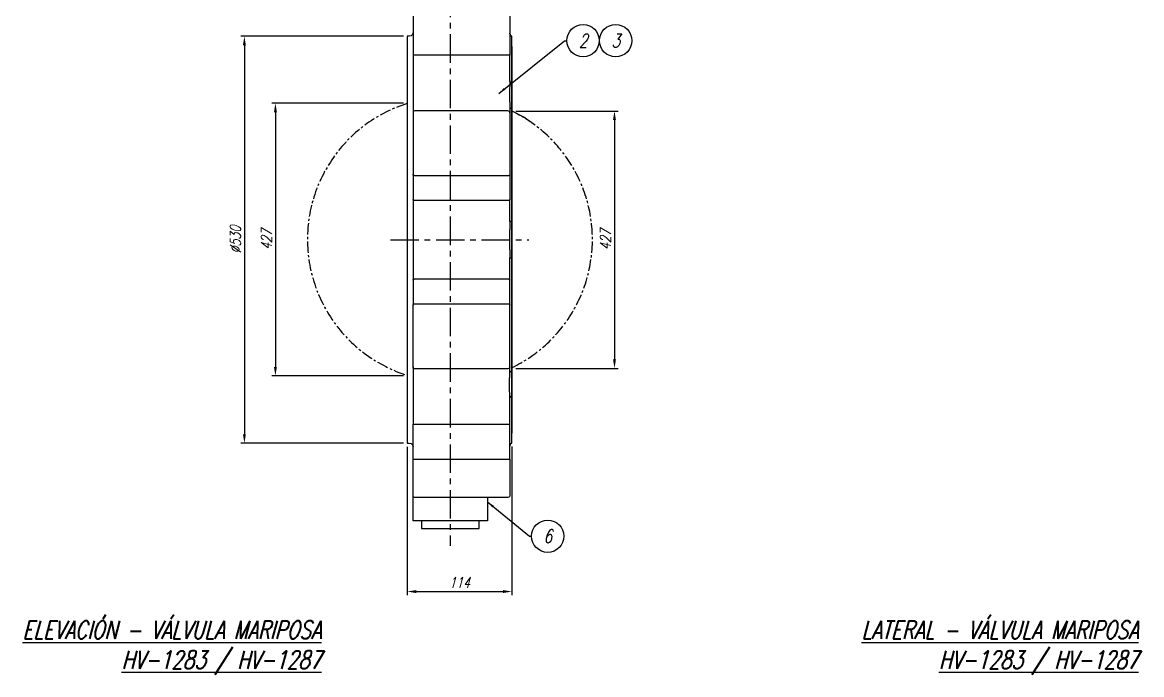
# Model space of a CAD drawing. Header units: millimetres. Extents: x 3482 to 5576, y 1375 to 2712.
# Drawn here: x 4330 to 5576, y 1375 to 2102 of the extents above; entities that cross this region are included whole.
import ezdxf
from ezdxf.enums import TextEntityAlignment as Align

# ---------------------------------------------------------------- set-up
doc = ezdxf.new("R2010")
doc.units = ezdxf.units.MM
doc.header["$LTSCALE"] = 4
doc.linetypes.add('CENTER', pattern=[50.8, 31.75, -6.35, 6.35, -6.35])
for name, color, linetype in [('IA-DIBUJO', 3, 'Continuous'), ('IA-EJES', 4, 'CENTER'), ('IA-SIMBOLS', 2, 'Continuous'), ('IA-TITLE', 6, 'Continuous')]:
    doc.layers.add(name, color=color, linetype=linetype)
doc.styles.add('ING-AMB', font='romans.shx', dxfattribs={"width": 0.75, "oblique": 15})
doc.styles.add('SALVADOR', font='romans.shx', dxfattribs={"width": 0.75, "oblique": 15})
doc.dimstyles.new('ING-AMB 4', dxfattribs={"dimscale": 4, "dimtxt": 3, "dimasz": 2.5, "dimexe": 1, "dimexo": 1, "dimgap": 1, "dimtad": 1, "dimdec": 0, "dimzin": 0, "dimdsep": 46, "dimtxsty": 'ING-AMB', "dimcen": 0.1, "dimclrd": 7, "dimclre": 7, "dimclrt": 2, "dimadec": 0, "dimazin": 0, "dimtfac": 1, "dimtdec": 0, "dimtmove": 0, "dimatfit": 0, "dimfxl": 1.25, "dimtolj": 1, "dimtzin": 0, "dimarcsym": 1})

# ---------------------------------------------------------------- blocks, each defined once
blk = doc.blocks.new('*D14')
at = {"color": 7, "lineweight": -2, "transparency": 16777216}
for p, q in [((4754.3, 2086.2), (4573, 2086.2)), ((4577, 2076.2), (4577, 1642.7)), ((4754.3, 1632.7), (4573, 1632.7))]:
    blk.add_line(p, q, dxfattribs=at)
at = {"color": 7, "transparency": 16777216}
for points in [[(4575.3, 2076.2), (4578.6, 2076.2), (4577, 2086.2)], [(4575.3, 1642.7), (4578.6, 1642.7), (4577, 1632.7)]]:
    blk.add_solid(points, dxfattribs=at)
at = {"layer": 'Defpoints', "color": 0, "transparency": 16777216}
for p in [(4758.3, 2086.2), (4577, 1632.7), (4758.3, 1632.7)]:
    blk.add_point(p, dxfattribs=at)
at = {"color": 2, "transparency": 16777216, "insert": (4567, 1859.5), "char_height": 12, "attachment_point": 5, "rotation": 90, "style": 'ING-AMB'}
blk.add_mtext('\\A1;%%C530', dxfattribs=at)
blk = doc.blocks.new('*D15')
at = {"color": 7, "lineweight": -2, "transparency": 16777216}
for p, q in [((4879.2, 2002.8), (4993.2, 2002.8)), ((4989.2, 1992.8), (4989.2, 1726.1)), ((4879.2, 1716.1), (4993.2, 1716.1))]:
    blk.add_line(p, q, dxfattribs=at)
at = {"color": 7, "transparency": 16777216}
for points in [[(4987.5, 1992.8), (4990.8, 1992.8), (4989.2, 2002.8)], [(4987.5, 1726.1), (4990.8, 1726.1), (4989.2, 1716.1)]]:
    blk.add_solid(points, dxfattribs=at)
at = {"layer": 'Defpoints', "color": 0, "transparency": 16777216}
for p in [(4875.2, 2002.8), (4875.2, 1716.1), (4989.2, 1716.1)]:
    blk.add_point(p, dxfattribs=at)
at = {"color": 2, "transparency": 16777216, "insert": (4979.2, 1859.5), "char_height": 12, "attachment_point": 5, "rotation": 90, "style": 'ING-AMB'}
blk.add_mtext('\\A1;427', dxfattribs=at)
blk = doc.blocks.new('*D16')
at = {"color": 7, "lineweight": -2, "transparency": 16777216}
for p, q in [((4754.3, 2011.6), (4607.5, 2011.6)), ((4611.5, 2001.6), (4611.5, 1717.7)), ((4754.3, 1707.7), (4607.5, 1707.7))]:
    blk.add_line(p, q, dxfattribs=at)
at = {"color": 7, "transparency": 16777216}
for points in [[(4609.9, 2001.6), (4613.2, 2001.6), (4611.5, 2011.6)], [(4609.9, 1717.7), (4613.2, 1717.7), (4611.5, 1707.7)]]:
    blk.add_solid(points, dxfattribs=at)
at = {"layer": 'Defpoints', "color": 0, "transparency": 16777216}
for p in [(4758.3, 2011.6), (4611.5, 1707.7), (4758.3, 1707.7)]:
    blk.add_point(p, dxfattribs=at)
at = {"color": 2, "transparency": 16777216, "insert": (4601.5, 1859.6), "char_height": 12, "attachment_point": 5, "rotation": 90, "style": 'ING-AMB'}
blk.add_mtext('\\A1;427', dxfattribs=at)
blk = doc.blocks.new('*D21')
at = {"color": 7, "lineweight": -2, "transparency": 16777216}
for p, q in [((4758.3, 1628.7), (4758.3, 1463.3)), ((4874.9, 1629), (4874.9, 1463.3)), ((4768.3, 1467.3), (4864.9, 1467.3))]:
    blk.add_line(p, q, dxfattribs=at)
at = {"color": 7, "transparency": 16777216}
for points in [[(4768.3, 1469), (4768.3, 1465.7), (4758.3, 1467.3)], [(4864.9, 1469), (4864.9, 1465.7), (4874.9, 1467.3)]]:
    blk.add_solid(points, dxfattribs=at)
at = {"layer": 'Defpoints', "color": 0, "transparency": 16777216}
for p in [(4874.9, 1633), (4758.3, 1632.7), (4874.9, 1467.3)]:
    blk.add_point(p, dxfattribs=at)
at = {"color": 2, "transparency": 16777216, "insert": (4816.6, 1477.3), "char_height": 12, "width": 67.152, "attachment_point": 5, "style": 'ING-AMB'}
blk.add_mtext('\\A1;114', dxfattribs=at)
blk = doc.blocks.new('EJE')
blk.add_circle((0, 6), 6)
at = {"style": 'SALVADOR', "oblique": 15, "width": 0.75}
blk.add_attdef('N', text='', height=5, dxfattribs=at).set_placement((0, 6), align=Align.MIDDLE)

msp = doc.modelspace()

# ---------------------------------------------------------------- linework, layer by layer
at = {"layer": 'IA-DIBUJO'}
for points in [[(4764.8, 2144.4), (4764.8, 2036.5), (4764.8, 2028.4), (4765.1, 2026.6), (4765.1, 2014.5), (4764.8, 2013.8), (4764.8, 2007.6), (4764.8, 2001), (4764.8, 1879.9), (4764.8, 1870.1), (4765.1, 1867.5), (4765.1, 1851.4), (4764.8, 1848.8), (4764.8, 1839), (4764.8, 1814.5), (4764.8, 1814.8), (4765.1, 1815.2), (4765.5, 1815.6), (4765.9, 1815.6), (4766.2, 1815.9), (4766.6, 1815.9), (4870.5, 1815.9), (4871.3, 1815.9), (4871.6, 1815.6), (4872, 1815.6), (4872.3, 1815.2), (4872.7, 1814.8), (4872.7, 1814.5), (4872.7, 1839), (4872.7, 1839.3), (4874.9, 1839.3)], [(4872.7, 2144.4), (4872.7, 2065)], [(4764.8, 2090.3), (4764.1, 2088.1), (4762.6, 2086.6), (4760.5, 2086.2), (4758.3, 2086.2), (4758.3, 1632.7), (4760.5, 1632.7), (4762.6, 1632.3), (4764.1, 1630.8), (4764.8, 1628.6)], [(4764.8, 1717.9), (4764.8, 1711.3), (4764.8, 1705.1), (4765.1, 1704.4), (4765.1, 1692.3), (4764.8, 1690.5), (4764.8, 1682.4), (4764.8, 1653.9), (4766.6, 1653.9), (4870.5, 1653.9), (4872.7, 1653.9), (4872.7, 1682.4), (4872.7, 1683.1), (4873.1, 1683.5), (4873.4, 1683.9), (4873.4, 1684.2), (4873.8, 1684.6), (4874.1, 1685), (4874.5, 1685), (4874.9, 1685.3), (4874.9, 1713.5), (4874.9, 1839.3), (4874.9, 1879.6), (4874.9, 2005.4), (4874.9, 2033.6), (4874.9, 2085.9), (4874.9, 2086.2)], [(4874.9, 2085.9), (4874.5, 2085.9), (4874.1, 2086.2), (4873.8, 2086.6), (4873.8, 2087), (4873.4, 2087.3), (4873.4, 2087.7), (4873.1, 2088.1), (4873.1, 2088.4), (4872.7, 2088.8), (4872.7, 2089.5)], [(4874.9, 1644), (4875.2, 1644.4), (4875.2, 2074.5), (4874.9, 2074.9)], [(4874.9, 2033.6), (4874.5, 2033.9), (4874.1, 2033.9), (4873.8, 2034.3), (4873.8, 2034.7), (4873.4, 2034.7), (4873.4, 2035), (4873.1, 2035.4), (4872.7, 2035.8), (4872.7, 2036.5), (4872.7, 2065), (4870.5, 2065), (4766.6, 2065), (4764.8, 2065)], [(4872.7, 2036.5), (4872.7, 2030.6), (4872.3, 2028.4), (4872.3, 2013.8), (4872.7, 2012.7), (4872.7, 2007.6), (4872.7, 1904.4)], [(4872.7, 2001), (4872.3, 2002.5), (4870.5, 2003.2), (4766.6, 2003.2), (4765.1, 2002.5), (4764.8, 2001)], [(4895.4, 1990.8), (4888.2, 1995.9), (4875.2, 2002.8)], [(4872.7, 1932.2), (4872.7, 1931.9), (4872.3, 1931.5), (4872, 1931.1), (4871.6, 1931.1), (4871.3, 1930.8), (4870.5, 1930.8), (4766.6, 1930.8), (4766.2, 1930.8), (4765.9, 1931.1), (4765.5, 1931.1), (4765.1, 1931.5), (4764.8, 1931.9), (4764.8, 1932.2)], [(4874.9, 1879.6), (4873.1, 1879.6), (4872.7, 1879.9), (4872.7, 1904.4), (4872.7, 1904.1), (4872.3, 1903.7), (4872, 1903.3), (4871.6, 1903.3), (4871.3, 1903), (4870.5, 1903), (4766.6, 1903), (4766.2, 1903), (4765.9, 1903.3), (4765.5, 1903.3), (4765.1, 1903.7), (4764.8, 1904.1), (4764.8, 1904.4)], [(4872.7, 1879.9), (4872.7, 1871.2), (4872.3, 1870.1), (4872.3, 1848.8), (4872.7, 1847.7), (4872.7, 1839)], [(4764.8, 1814.5), (4764.8, 1786.7)], [(4872.7, 1717.9), (4872.7, 1814.5)], [(4872.7, 1682.4), (4872.7, 1688.3), (4872.3, 1690.5), (4872.3, 1705.1), (4872.7, 1706.2), (4872.7, 1711.3), (4872.7, 1717.9), (4872.3, 1716.4), (4870.5, 1715.7), (4766.6, 1715.7), (4765.1, 1716.4), (4764.8, 1717.9), (4764.8, 1786.7), (4764.8, 1787.4), (4765.1, 1787.4), (4765.5, 1787.8), (4765.9, 1788.1), (4766.6, 1788.1), (4870.5, 1788.1), (4871.6, 1788.1), (4872, 1787.8), (4872.3, 1787.4), (4872.7, 1787.4), (4872.7, 1786.7)], [(4874.9, 1632.7), (4874.1, 1632.7), (4874.1, 1632.3), (4873.8, 1632.3), (4873.8, 1631.9), (4873.4, 1631.9), (4873.4, 1631.6), (4873.1, 1631.2), (4873.1, 1630.5), (4872.7, 1630.1), (4872.7, 1629.4), (4872.7, 1630.1), (4873.1, 1630.5), (4873.1, 1631.2), (4873.4, 1631.6), (4873.4, 1631.9), (4873.8, 1631.9), (4873.8, 1632.3), (4874.1, 1632.3), (4874.1, 1632.7), (4874.5, 1632.7), (4874.9, 1632.7), (4874.9, 1633), (4874.9, 1685.3)], [(4764.8, 1614.7), (4766.6, 1614.7), (4870.5, 1614.7), (4872.7, 1614.7), (4872.7, 1574.5), (4872.3, 1573), (4870.5, 1572.3), (4766.6, 1572.3), (4765.1, 1573), (4764.8, 1574.5), (4764.8, 1653.9)], [(4872.7, 1614.7), (4872.7, 1653.9)], [(4847.9, 1572.3), (4847.9, 1546), (4840.3, 1546), (4837.8, 1546), (4764.8, 1546), (4764.8, 1574.5)], [(4774.1, 1546), (4774.1, 1537.6), (4838.5, 1537.6), (4838.5, 1546)]]:
    msp.add_lwpolyline(points, dxfattribs=at)
msp.add_lwpolyline([(4874.9, 2086.2), (4874.1, 2086.2), (4874.1, 2086.6), (4873.8, 2086.6), (4873.8, 2087), (4873.4, 2087), (4873.4, 2087.3), (4873.1, 2087.7), (4873.1, 2088.4), (4872.7, 2088.8), (4872.7, 2089.5), (4872.7, 2088.8), (4873.1, 2088.4), (4873.1, 2087.7), (4873.4, 2087.3), (4873.8, 2087), (4873.8, 2086.6), (4874.1, 2086.6), (4874.1, 2086.2)], close=True, dxfattribs=at)
for centre, radius, start, end in [((4876.9, 2009.6), 4.62, 205.0666, 243.977), ((4876.9, 1709.4), 4.6, 115.9244, 154.9524)]:
    msp.add_arc(centre, radius, start, end, dxfattribs=at)
at = {"layer": 'IA-EJES', "ltscale": 0.25}
for points in [[(4806.2, 2494.9), (4806.2, 1518.2)], [(4739.6, 1859.5), (4893.9, 1859.5)]]:
    msp.add_lwpolyline(points, dxfattribs=at)
at = {"layer": 'IA-EJES', "ltscale": 0.1}
for start, end in [(107.4469, 252.5531), (295.8984, 64.2459)]:
    msp.add_arc((4805.9, 1859.8), 158.7, start, end, dxfattribs=at)

# ---------------------------------------------------------------- block references
at = {"layer": 'IA-SIMBOLS', "xscale": 3, "yscale": 3, "zscale": 3}
for p, values in [((4954.2, 2063.3), {'N': '2'}), ((4990.5, 2063.3), {'N': '3'}), ((4914.8, 1511), {'N': '6'})]:
    msp.add_blockref('EJE', p, dxfattribs=at).add_auto_attribs(values)

# ---------------------------------------------------------------- texts
at = {"layer": 'IA-TITLE', "char_height": 20, "attachment_point": 3, "style": 'ING-AMB'}
for s, insert in [('{\\LELEVACIÓN - VÁLVULA MARIPOSA\\PHV-1283 / HV-1287}', (4662.7, 1434.7, 240.4)), ('{\\LLATERAL - VÁLVULA MARIPOSA\\PHV-1283 / HV-1287}', (5572.8, 1434.7, 240.4))]:
    msp.add_mtext_dynamic_manual_height_columns(s, width=1533.757, gutter_width=250, heights=[0], dxfattribs=dict(at, insert=insert))

# ---------------------------------------------------------------- dimensions: what is measured, and where the dimension line sits
for base, p1, p2, text, picture, middle in [((4577, 1632.7), (4758.3, 2086.2), (4758.3, 1632.7), '%%C530', '*D14', (4567, 1859.5)), ((4611.5, 1707.7), (4758.3, 2011.6), (4758.3, 1707.7), '427', '*D16', (4601.5, 1859.6)), ((4989.2, 1716.1), (4875.2, 2002.8), (4875.2, 1716.1), '427', '*D15', (4979.2, 1859.5))]:
    dim = msp.add_linear_dim(base=base, p1=p1, p2=p2, angle=90, text=text, dimstyle='ING-AMB 4', override={"dimpost": '\\X'})
    dim.commit()
    dim.dimension.update_dxf_attribs({"geometry": picture, "text_midpoint": middle})
dim = msp.add_linear_dim(base=(4874.9, 1467.3), p1=(4758.3, 1632.7), p2=(4874.9, 1633), text='114', dimstyle='ING-AMB 4', override={"dimpost": '\\X'})
dim.commit()
dim.dimension.update_dxf_attribs({"geometry": '*D21', "text_midpoint": (4816.6, 1477.3)})

# ---------------------------------------------------------------- leaders
for points in [[(4860.5, 2022.5), (4933.5, 2081.3), (4935.9, 2081.3)], [(4847.7, 1567.2), (4894.4, 1529), (4896.8, 1529)]]:
    msp.add_leader(points, dimstyle='ING-AMB 4', override={"dimasz": 2})

doc.saveas('drawing.dxf')
